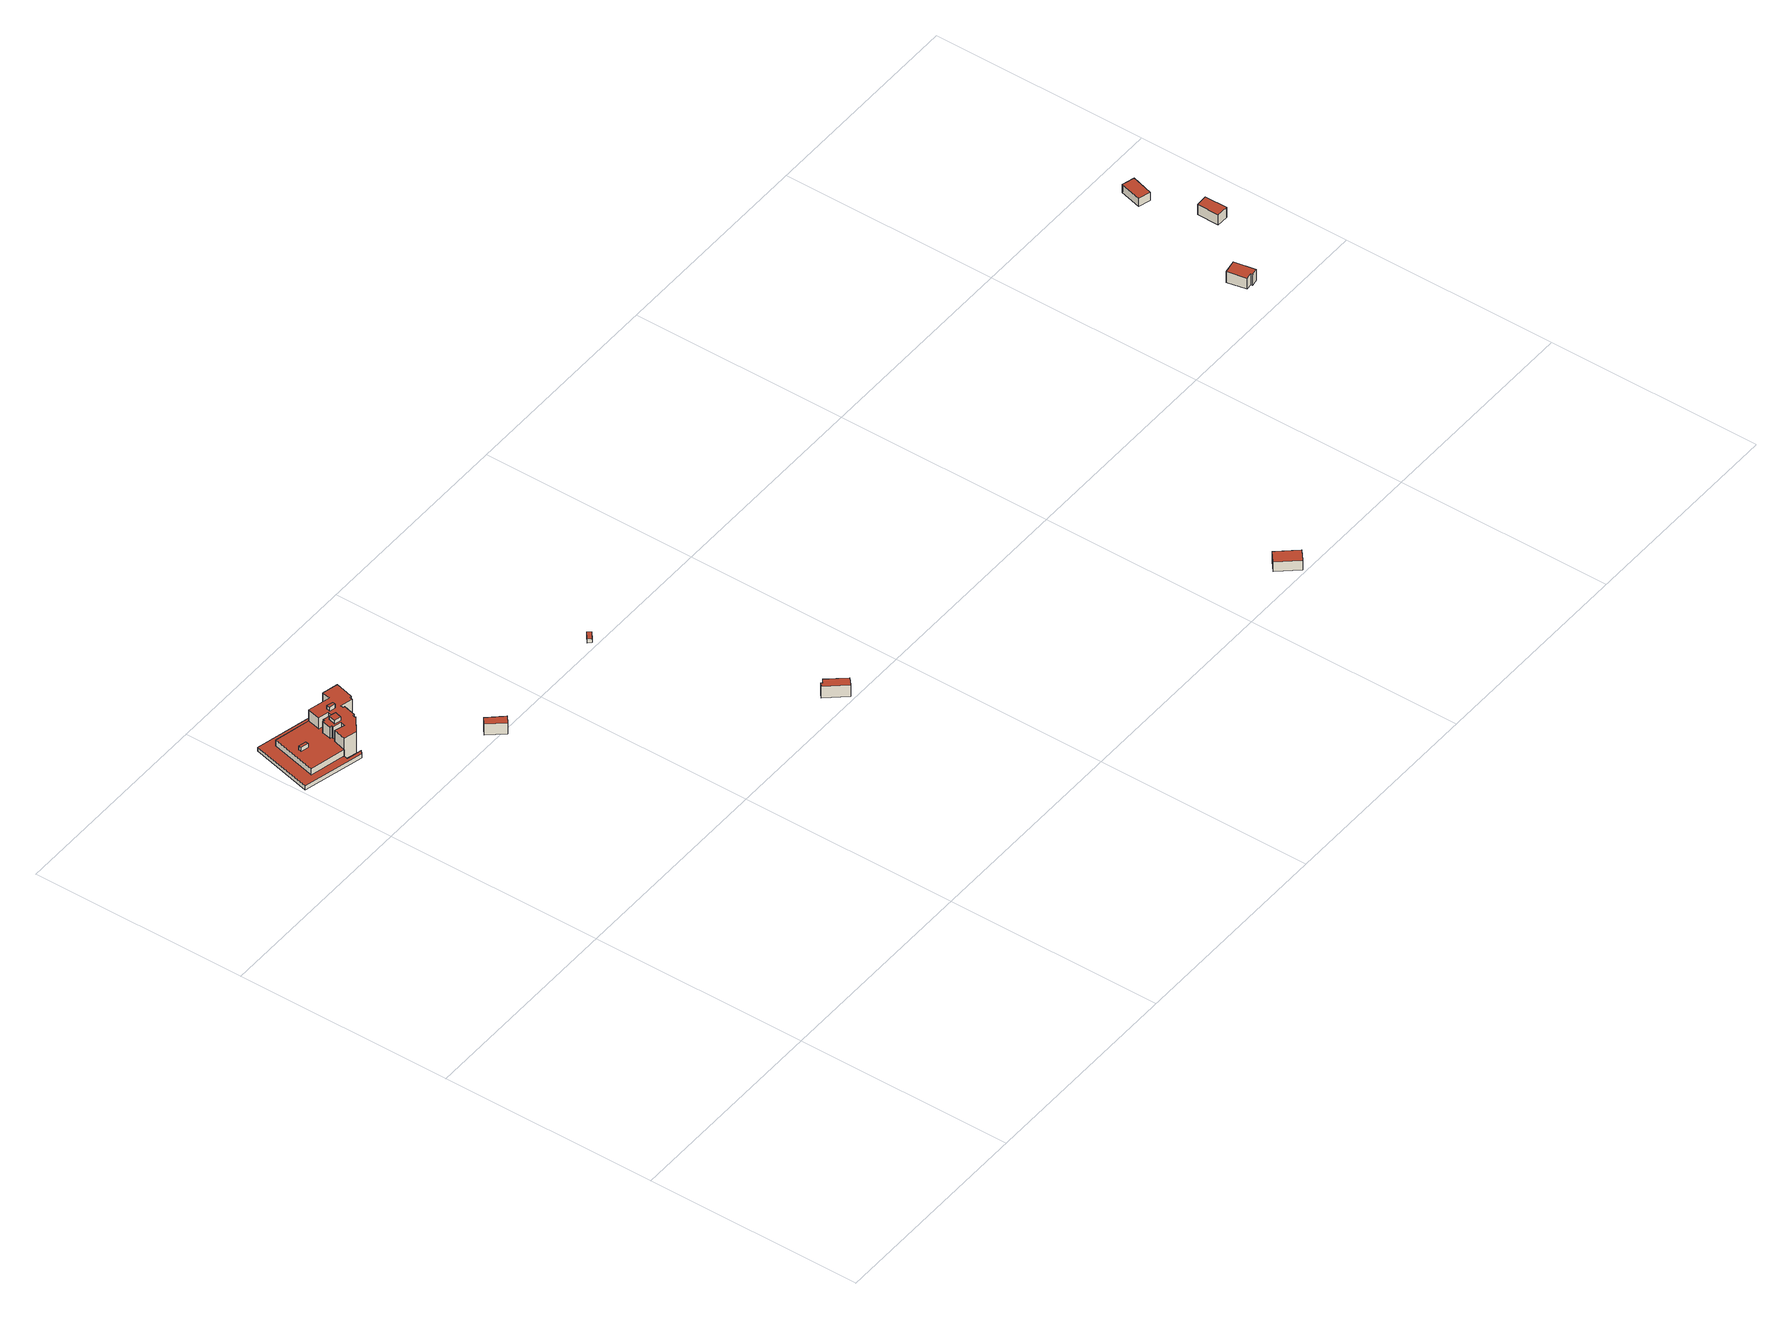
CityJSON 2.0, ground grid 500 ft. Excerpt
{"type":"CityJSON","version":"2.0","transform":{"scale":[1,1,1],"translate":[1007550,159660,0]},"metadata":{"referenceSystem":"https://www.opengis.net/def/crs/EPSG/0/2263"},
"CityObjects":{
"building1":{"type":"Building","attributes":{"name":"Bldg_2210021735","BIN":"3391939"},"geometry":[{"type":"MultiSurface","lod":"2","boundaries":[[[0,1,2,3]],[[4,5,6,7]],[[8,9,10,11]],[[12,13,14,15,16,17,18,19,20,21,22,23,24,25,26,27,28,29,30,31,32,33,34,35,36,37,38,39,40]],[[41,42,43,44]],[[45,46,47,48]],[[49,50,51,52,53,54,55,56,57,58,59,60,61,62,63,64,65]],[[66,67,68,69]],[[70,71,72,73,74,75,76,77,78,79,80]],[[81,82,83,84,85,86,87,88,89,90,91,92,93,94,95,96,97,98,99,100,101]],[[75,51,50,76]],[[76,50,49,77]],[[77,49,65,78]],[[78,14,13,79]],[[79,13,12,80]],[[69,5,4,66]],[[66,4,7,67]],[[67,7,6,68]],[[68,6,5,69]],[[52,27,26,53]],[[53,26,25,54]],[[54,25,24,55]],[[55,24,23,56]],[[56,23,22,57]],[[57,22,21,58]],[[58,21,20,59]],[[59,20,19,60]],[[60,19,18,61]],[[61,18,17,62]],[[62,17,16,63]],[[63,16,15,64]],[[64,15,14,65]],[[48,1,0,45]],[[45,0,3,46]],[[46,3,2,47]],[[47,2,1,48]],[[44,9,8,41]],[[41,8,11,42]],[[42,11,10,43]],[[43,10,9,44]],[[40,39,101,100]],[[12,40,100,99]],[[70,80,99,98]],[[71,70,98,97]],[[72,71,97,96]],[[73,72,96,95]],[[74,73,95,94]],[[75,74,94,93]],[[52,51,93,92]],[[28,27,92,91]],[[29,28,91,90]],[[30,29,90,89]],[[31,30,89,88]],[[32,31,88,87]],[[33,32,87,86]],[[34,33,86,85]],[[35,34,85,84]],[[36,35,84,83]],[[37,36,83,82]],[[38,37,82,81]],[[39,38,81,101]]],"semantics":{"surfaces":[{"type":"RoofSurface","BIN":"3391939"},{"type":"GroundSurface"},{"type":"WallSurface"}],"values":[0,0,0,0,0,0,0,0,0,1,2,2,2,2,2,2,2,2,2,2,2,2,2,2,2,2,2,2,2,2,2,2,2,2,2,2,2,2,2,2,2,2,2,2,2,2,2,2,2,2,2,2,2,2,2,2,2,2,2,2,2]}}]},
"building2":{"type":"Building","attributes":{"name":"Bldg_2210008697","BIN":"3242512"},"geometry":[{"type":"MultiSurface","lod":"2","boundaries":[[[102,103,104,105]],[[106,107,108,109]],[[102,105,109,108]],[[103,102,108,107]],[[104,103,107,106]],[[105,104,106,109]]],"semantics":{"surfaces":[{"type":"RoofSurface","BIN":"3242512"},{"type":"GroundSurface"},{"type":"WallSurface"}],"values":[0,1,2,2,2,2]}}]},
"building3":{"type":"Building","attributes":{"name":"Bldg_2511022622","BIN":"3000000"},"geometry":[{"type":"MultiSurface","lod":"2","boundaries":[[[110,111,112,113]],[[114,115,116,117]],[[110,113,117,116]],[[111,110,116,115]],[[112,111,115,114]],[[113,112,114,117]]],"semantics":{"surfaces":[{"type":"RoofSurface","BIN":"3000000"},{"type":"GroundSurface"},{"type":"WallSurface"}],"values":[0,1,2,2,2,2]}}]},
"building4":{"type":"Building","attributes":{"name":"Bldg_2210010536","BIN":"3242712"},"geometry":[{"type":"MultiSurface","lod":"2","boundaries":[[[118,119,120,121,122,123]],[[124,125,126,127,128,129]],[[118,123,129,128]],[[119,118,128,127]],[[120,119,127,126]],[[121,120,126,125]],[[122,121,125,124]],[[123,122,124,129]]],"semantics":{"surfaces":[{"type":"RoofSurface","BIN":"3242712"},{"type":"GroundSurface"},{"type":"WallSurface"}],"values":[0,1,2,2,2,2,2,2]}}]},
"building5":{"type":"Building","attributes":{"name":"Bldg_2210023543","BIN":"3242872"},"geometry":[{"type":"MultiSurface","lod":"2","boundaries":[[[130,131,132,133,134]],[[135,136,137,138,139]],[[134,133,139,138]],[[130,134,138,137]],[[131,130,137,136]],[[132,131,136,135]],[[133,132,135,139]]],"semantics":{"surfaces":[{"type":"RoofSurface","BIN":"3242872"},{"type":"GroundSurface"},{"type":"WallSurface"}],"values":[0,1,2,2,2,2,2]}}]},
"building6":{"type":"Building","attributes":{"name":"Bldg_2210004070","BIN":"3242981"},"geometry":[{"type":"MultiSurface","lod":"2","boundaries":[[[140,141,142,143,144,145]],[[146,147,148,149,150,151]],[[141,140,151,150]],[[142,141,150,149]],[[143,142,149,148]],[[144,143,148,147]],[[145,144,147,146]],[[140,145,146,151]]],"semantics":{"surfaces":[{"type":"RoofSurface","BIN":"3242981"},{"type":"GroundSurface"},{"type":"WallSurface"}],"values":[0,1,2,2,2,2,2,2]}}]},
"building7":{"type":"Building","attributes":{"name":"Bldg_2210009734","BIN":"3242969"},"geometry":[{"type":"MultiSurface","lod":"2","boundaries":[[[152,153,154,155]],[[156,157,158,159]],[[152,155,159,158]],[[153,152,158,157]],[[154,153,157,156]],[[155,154,156,159]]],"semantics":{"surfaces":[{"type":"RoofSurface","BIN":"3242969"},{"type":"GroundSurface"},{"type":"WallSurface"}],"values":[0,1,2,2,2,2]}}]},
"building8":{"type":"Building","attributes":{"name":"Bldg_2210018528","BIN":"3242945"},"geometry":[{"type":"MultiSurface","lod":"2","boundaries":[[[160,161,162,163]],[[164,165,166,167]],[[160,163,167,166]],[[161,160,166,165]],[[162,161,165,164]],[[163,162,164,167]]],"semantics":{"surfaces":[{"type":"RoofSurface","BIN":"3242945"},{"type":"GroundSurface"},{"type":"WallSurface"}],"values":[0,1,2,2,2,2]}}]}
},
"vertices":[
[153,1262,75],[149,1246,75],[164,1242,75],[168,1258,75],[73,1278,46],[72,1271,46],[89,1267,46],[90,1274,46],[175,1284,75],[173,1276,75],[187,1273,75],[189,1280,75],[208,1318,65],[204,1299,65],[152,1312,65],[145,1282,65],[169,1276,65],[167,1267,65],[146,1272,65],[145,1268,65],[141,1269,65],[136,1248,65],[141,1247,65],[140,1243,65],[160,1238,65],[158,1228,65],[134,1235,65],[126,1206,65],[155,1198,65],[190,1225,65],[188,1225,65],[190,1232,65],[194,1231,65],[201,1260,65],[197,1261,65],[198,1267,65],[227,1260,65],[229,1268,65],[233,1267,65],[234,1270,65],[244,1309,65],[175,1284,65],[189,1280,65],[187,1273,65],[173,1276,65],[153,1262,65],[168,1258,65],[164,1242,65],[149,1246,65],[69,1331,35],[43,1226,35],[125,1206,35],[126,1206,35],[134,1235,35],[158,1228,35],[160,1238,35],[140,1243,35],[141,1247,35],[136,1248,35],[141,1269,35],[145,1268,35],[146,1272,35],[167,1267,35],[169,1276,35],[145,1282,35],[152,1312,35],[73,1278,35],[90,1274,35],[89,1267,35],[72,1271,35],[45,1358,19],[10,1216,19],[150,1181,19],[158,1188,19],[123,1196,19],[125,1206,19],[43,1226,19],[69,1331,19],[152,1312,19],[204,1299,19],[208,1318,19],[233,1267,9],[229,1268,9],[227,1260,9],[198,1267,9],[197,1261,9],[201,1260,9],[194,1231,9],[190,1232,9],[188,1225,9],[190,1225,9],[155,1198,9],[126,1206,9],[125,1206,9],[123,1196,9],[158,1188,9],[150,1181,9],[10,1216,9],[45,1358,9],[208,1318,9],[244,1309,9],[234,1270,9],
[357,1035,42],[343,1023,42],[373,988,42],[388,1000,42],[373,988,12],[343,1023,12],[357,1035,12],[388,1000,12],
[694,1030,22],[678,1017,22],[684,1010,22],[700,1023,22],[684,1010,12],[678,1017,12],[694,1030,12],[700,1023,12],
[839,561,44],[830,554,44],[828,558,44],[820,551,44],[858,506,44],[874,520,44],[858,506,14],[820,551,14],[828,558,14],[830,554,14],[839,561,14],[874,520,14],
[1666,70,36],[1643,50,36],[1681,6,36],[1682,7,36],[1704,26,36],[1681,6,11],[1643,50,11],[1666,70,11],[1704,26,11],[1682,7,11],
[2294,625,38],[2263,619,38],[2272,574,38],[2286,576,38],[2287,572,38],[2303,575,38],[2303,575,9],[2287,572,9],[2286,576,9],[2272,574,9],[2263,619,9],[2294,625,9],
[2414,781,37],[2387,780,37],[2387,729,37],[2414,729,37],[2387,729,10],[2387,780,10],[2414,781,10],[2414,729,10],
[2350,936,33],[2336,886,33],[2364,878,33],[2378,928,33],[2364,878,11],[2336,886,11],[2350,936,11],[2378,928,11]
]}
